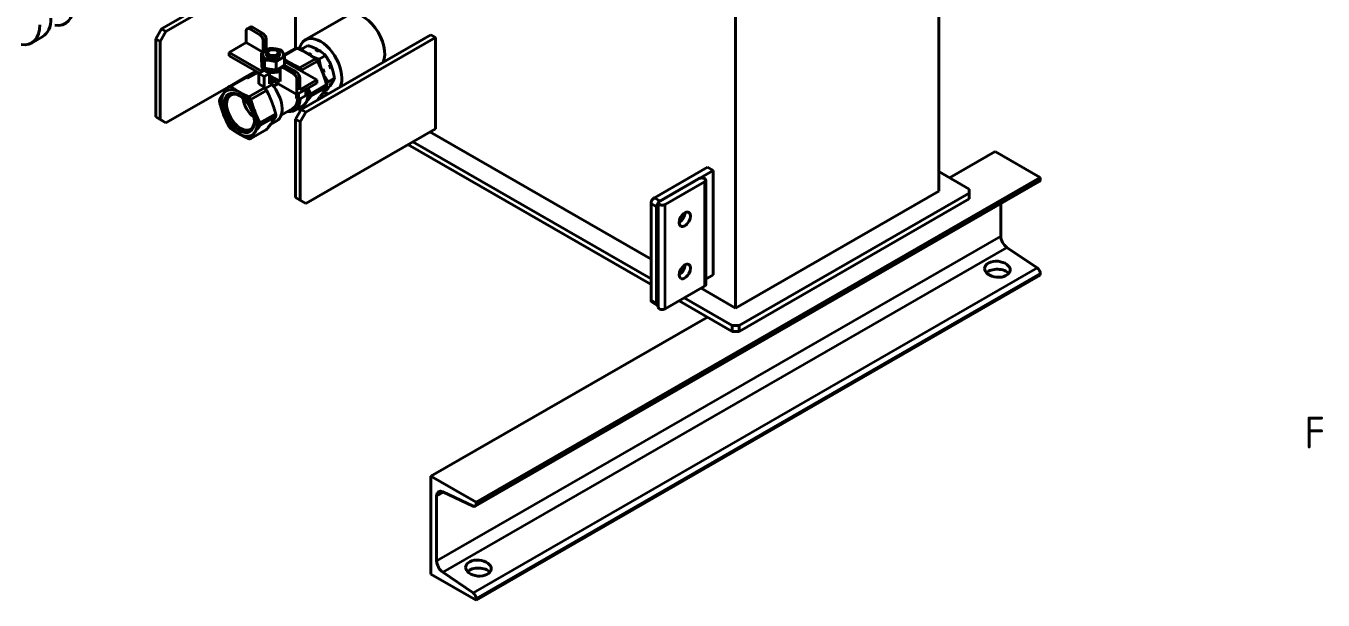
# Model space of a CAD drawing. Header units: millimetres. Extents: x 0 to 4205, y 0 to 2970.
# Drawn here: x 3708.5 to 4114.9, y 1989.4 to 2169.3 of the extents above; entities that cross this region are included whole.
import ezdxf

# ---------------------------------------------------------------- set-up
doc = ezdxf.new("R2010")
doc.units = ezdxf.units.MM
doc.header["$LTSCALE"] = 5
doc.layers.get('0').update_dxf_attribs({"color": 3, "lineweight": 25})
for name, color, linetype, lineweight in [('가시적인 것(ISO)', 3, 'Continuous', 40), ('가시적인 좁은 것(ISO)', 3, 'Continuous', 35), ('경계(ISO)', 7, 'Continuous', 25)]:
    doc.layers.add(name, color=color, linetype=linetype, lineweight=lineweight)
doc.styles.add('문자 텍스트_PSTEK_POSCO', font='isocp.shx')

# ---------------------------------------------------------------- blocks, each defined once
blk = doc.blocks.new('경계 Default Border')
at = {"layer": '경계(ISO)', "color": 2, "insert": (821.83, 407.375), "char_height": 2, "attachment_point": 7, "style": '문자 텍스트_PSTEK_POSCO'}
blk.add_mtext('F', dxfattribs=at)

msp = doc.modelspace()

# ---------------------------------------------------------------- linework, layer by layer
at = {"layer": '가시적인 것(ISO)'}
for p, q in [((3930.8746, 2080.934), (3930.8746, 2477.8981)), ((3994.5142, 2117.5816), (3994.5142, 2307.9131)), ((3791.5746, 2191.8096), (3750.9159, 2168.3958)), ((3792.9888, 2190.9952), (3752.3301, 2167.5814)), ((3792.9888, 2190.9952), (3792.9888, 2162.3811)), ((3809.4612, 2172.7048), (3796.0262, 2164.9681)), ((3750.9159, 2168.3958), (3749.1482, 2165.334)), ((3750.5624, 2164.5196), (3752.3301, 2167.5814)), ((3752.3301, 2167.5814), (3750.9159, 2168.3958)), ((3777.5385, 2164.1184), (3777.5385, 2167.7974)), ((3778.7345, 2168.9954), (3777.8506, 2168.4864)), ((3778.5992, 2168.4129), (3781.7811, 2166.5805)), ((3782.665, 2167.0895), (3779.483, 2168.9219)), ((3835.4152, 2166.5635), (3794.7565, 2143.1497)), ((3835.4152, 2166.5635), (3836.8294, 2165.7491)), ((3710.2019, 2163.9922), (3713.7375, 2166.0281)), ((3749.1482, 2165.334), (3750.5624, 2164.5196)), ((3749.1482, 2165.334), (3749.1482, 2140.8076)), ((3750.5624, 2139.9932), (3750.5624, 2164.5196)), ((3777.5385, 2164.1184), (3772.1998, 2161.0441)), ((3782.765, 2161.1086), (3777.5385, 2164.1184)), ((3782.8418, 2161.1608), (3782.8418, 2164.7434)), ((3783.7257, 2161.7087), (3783.7257, 2165.2524)), ((3789.3997, 2160.016), (3793.4892, 2162.3711)), ((3792.9888, 2162.3811), (3792.8741, 2162.315)), ((3796.8409, 2163.1846), (3794.8651, 2162.0468)), ((3836.8294, 2165.7491), (3796.1708, 2142.3353)), ((3836.8294, 2165.7491), (3836.8294, 2137.1349)), ((3772.1998, 2161.0441), (3782.5547, 2155.0811)), ((3772.1998, 2161.0441), (3772.1998, 2160.0221)), ((3781.6674, 2154.5701), (3772.1998, 2160.0221)), ((3782.2928, 2160.7742), (3782.2928, 2158.2148)), ((3783.2641, 2158.6867), (3783.2641, 2156.1274)), ((3783.9177, 2160.6655), (3783.9177, 2160.325)), ((3784.7703, 2161.6347), (3784.4981, 2161.4768)), ((3787.0651, 2161.6347), (3787.3374, 2161.4768)), ((3787.9177, 2160.6655), (3787.9177, 2160.325)), ((3792.8701, 2162.3143), (3789.2998, 2160.2584)), ((3789.5426, 2159.6555), (3789.5426, 2157.0962)), ((3799.1956, 2159.0849), (3794.2561, 2156.2405)), ((3794.8753, 2155.4706), (3799.8148, 2158.3151)), ((3796.9313, 2160.5938), (3797.1051, 2160.6938)), ((3797.9909, 2160.1917), (3797.7753, 2160.0675)), ((3799.5681, 2162.1122), (3799.2264, 2161.9154)), ((3799.2264, 2161.9154), (3800.1122, 2161.4133)), ((3800.1122, 2161.4133), (3800.4539, 2161.61)), ((3802.3521, 2160.0603), (3800.3763, 2158.9225)), ((3780.5462, 2155.2158), (3776.9642, 2153.1531)), ((3777.9224, 2153.0524), (3781.1127, 2154.8896)), ((3781.4629, 2154.4524), (3783.16, 2155.4297)), ((3783.16, 2153.4751), (3781.4629, 2154.4524)), ((3781.4629, 2151.1822), (3781.4629, 2154.4524)), ((3782.4177, 2157.5453), (3782.4177, 2156.7278)), ((3783.16, 2155.4297), (3784.8571, 2154.4524)), ((3784.8571, 2154.4524), (3783.16, 2153.4751)), ((3784.8571, 2151.1822), (3784.8571, 2154.4524)), ((3786.889, 2155.568), (3786.889, 2158.1274)), ((3788.1097, 2151.8822), (3788.1097, 2155.5611)), ((3789.3057, 2156.7592), (3788.4219, 2156.2502)), ((3789.1704, 2156.1767), (3792.3524, 2154.3443)), ((3789.4177, 2157.0056), (3789.4177, 2156.8068)), ((3799.6356, 2152.4115), (3789.5426, 2158.2237)), ((3793.2363, 2154.8533), (3790.0543, 2156.6856)), ((3801.1337, 2155.7037), (3801.4754, 2155.9005)), ((3801.9243, 2154.759), (3801.5826, 2154.5622)), ((3803.9385, 2157.3188), (3803.5968, 2157.122)), ((3803.5968, 2157.122), (3804.0456, 2155.9806)), ((3804.0456, 2155.9806), (3804.3873, 2156.1774)), ((3772.0183, 2150.3049), (3752.3301, 2138.9673)), ((3776.9601, 2153.1524), (3772.0206, 2150.3079)), ((3772.6398, 2150.3647), (3777.5793, 2153.2091)), ((3783.16, 2150.2049), (3781.4629, 2151.1822)), ((3783.16, 2150.2049), (3783.0136, 2150.1206)), ((3783.16, 2150.2049), (3783.16, 2153.4751)), ((3785.6601, 2150.945), (3783.4819, 2149.6907)), ((3784.8571, 2153.7553), (3788.1097, 2151.8822)), ((3793.413, 2147.8063), (3784.8571, 2152.7333)), ((3786.2038, 2151.9578), (3784.8571, 2151.1822)), ((3787.4565, 2151.2364), (3786.0737, 2150.4402)), ((3793.413, 2147.8063), (3793.413, 2152.5072)), ((3799.6356, 2151.3896), (3793.413, 2147.8063)), ((3794.2969, 2149.3372), (3794.2969, 2153.0162)), ((3794.2969, 2149.3372), (3799.6356, 2152.4115)), ((3802.668, 2150.9583), (3797.7285, 2148.1138)), ((3799.6356, 2152.4115), (3799.6356, 2151.3896)), ((3805.1447, 2152.9586), (3803.1689, 2151.8208)), ((3804.0767, 2151.3314), (3803.6397, 2150.6921)), ((3803.6397, 2150.6921), (3803.9814, 2150.8889)), ((3804.2083, 2150.9326), (3803.8457, 2150.7049)), ((3804.4184, 2151.5282), (3804.0767, 2151.3314)), ((3783.2857, 2149.923), (3778.3462, 2147.0786)), ((3778.9654, 2146.3087), (3783.9049, 2149.1532)), ((3793.307, 2146.576), (3793.8727, 2146.2502)), ((3793.8727, 2146.2502), (3793.8727, 2148.0709)), ((3793.8727, 2146.2502), (3794.3778, 2146.5411)), ((3796.1708, 2147.5736), (3796.1708, 2149.3943)), ((3797.7285, 2147.2872), (3802.668, 2150.1316)), ((3801.0852, 2147.7273), (3801.8955, 2147.2607)), ((3802.4261, 2148.9811), (3801.656, 2148.5376)), ((3788.4544, 2141.3367), (3792.1624, 2143.472)), ((3792.7132, 2142.866), (3795.2133, 2144.3057)), ((3794.7565, 2143.1497), (3792.9888, 2140.0878)), ((3794.403, 2139.2735), (3796.1708, 2142.3353)), ((3796.1708, 2142.3353), (3794.7565, 2143.1497)), ((3750.5624, 2139.9932), (3749.1482, 2140.8076)), ((3749.1482, 2140.8076), (3750.9159, 2139.7817)), ((3752.3301, 2138.9673), (3750.5624, 2139.9932)), ((3750.9159, 2139.7817), (3752.3301, 2138.9673)), ((3786.7581, 2141.7964), (3781.8186, 2138.9519)), ((3781.8186, 2138.1253), (3786.7581, 2140.9697)), ((3785.125, 2138.4963), (3787.1067, 2139.6375)), ((3792.9888, 2140.0878), (3794.403, 2139.2735)), ((3792.9888, 2140.0878), (3792.9888, 2115.5614)), ((3794.403, 2114.747), (3794.403, 2139.2735)), ((3783.9049, 2136.899), (3778.9654, 2134.0546)), ((3836.8294, 2137.1349), (3796.1708, 2113.7212)), ((3835.0548, 2136.113), (3904.3581, 2096.2039)), ((3828.1543, 2132.1393), (3904.3581, 2088.2564)), ((3904.3581, 2090.0959), (3829.7515, 2133.059)), ((4012.1919, 2129.994), (3997.8791, 2121.7518)), ((4012.1919, 2129.994), (4026.334, 2121.8501)), ((4026.334, 2121.8501), (3849.5573, 2020.0512)), ((3922.0358, 2125.0618), (3905.4188, 2115.4927)), ((3923.8035, 2124.0439), (3907.1865, 2114.4748)), ((3922.0358, 2125.0618), (3923.8035, 2124.0439)), ((3923.8035, 2124.0439), (3923.8035, 2091.342)), ((3994.5142, 2123.6896), (4004.0602, 2118.1924)), ((4026.334, 2121.8501), (4026.334, 2121.3227)), ((4026.0219, 2120.6336), (3849.2452, 2018.8346)), ((3907.0098, 2114.373), (3919.3841, 2121.4989)), ((3921.1519, 2120.4809), (3908.7775, 2113.355)), ((3921.518, 2088.288), (3921.518, 2120.9899)), ((4004.0602, 2118.1924), (4004.0602, 2116.9708)), ((3794.403, 2114.747), (3792.9888, 2115.5614)), ((3792.9888, 2115.5614), (3794.7565, 2114.5356)), ((3796.1708, 2113.7212), (3794.403, 2114.747)), ((3794.7565, 2114.5356), (3796.1708, 2113.7212)), ((3904.3581, 2083.4064), (3904.3581, 2113.6556)), ((3906.6436, 2113.864), (3906.6436, 2081.1621)), ((3930.8746, 2080.934), (3994.5142, 2117.5816)), ((4004.0602, 2116.9708), (3931.9353, 2075.4369)), ((3931.9353, 2073.5974), (4004.0602, 2115.1314)), ((4004.0602, 2116.9708), (4004.0602, 2115.1314)), ((4013.9597, 2113.6874), (4013.9597, 2103.4683)), ((3906.1259, 2112.6376), (3906.1259, 2082.3884)), ((4015.8961, 2099.9099), (4025.3658, 2093.4987)), ((4026.334, 2091.1921), (3849.5573, 1989.3931)), ((3923.8035, 2091.342), (3921.518, 2090.0258)), ((4026.334, 2091.7195), (4026.334, 2091.1921)), ((3908.7775, 2080.6531), (3921.1519, 2087.779)), ((3920.07, 2087.156), (3930.8746, 2080.934)), ((3906.438, 2081.6993), (3904.6702, 2082.7173)), ((3913.1695, 2083.1823), (3929.8139, 2073.5974)), ((3929.8139, 2075.4369), (3914.7667, 2084.102)), ((3922.0358, 2078.0766), (3835.4152, 2028.1951)), ((3931.9353, 2075.4369), (3929.8139, 2075.4369)), ((3929.8139, 2075.4369), (3929.8139, 2073.5974)), ((3929.8139, 2073.5974), (3931.9353, 2073.5974)), ((3931.9353, 2073.5974), (3931.9353, 2075.4369)), ((3835.4152, 2028.1951), (3835.4152, 1997.5371)), ((3849.5573, 2020.0512), (3835.4152, 2028.1951)), ((3837.183, 2001.6694), (3837.183, 2022.0268)), ((3839.1194, 2023.355), (3848.5891, 2018.8596)), ((3849.5573, 2019.5237), (3849.5573, 2020.0512)), ((3835.4152, 1997.5371), (3849.5573, 1989.3931)), ((3848.5891, 1991.6998), (3839.1194, 1998.1109)), ((3849.5573, 1989.3931), (3849.5573, 1989.9206))]:
    msp.add_line(p, q, dxfattribs=at)
for centre, major_axis, ratio, start_param, end_param in [((3714.5706, 2180.9324), (6.2379, -10.8323), 0.57809312, 5.8487867, 7.07051718), ((3707.4996, 2176.8604), (6.2379, -10.8323), 0.57809312, 0, 0.78733187), ((3814.202, 2164.4723), (-4.7408, 8.2325), 0.57809312, 3.53511223, 6.28318531), ((3703.964, 2174.8245), (6.2379, -10.8323), 0.57809312, 5.8487867, 7.07051718), ((3778.5992, 2167.1866), (-0.7485, 1.2999), 0.57809312, 5.49972085, 7.07051718), ((3779.483, 2167.6956), (-0.7485, 1.2999), 0.57809312, 5.49972085, 6.28318531), ((3781.7811, 2165.3542), (0.7485, -1.2999), 0.57809312, 0.78733187, 2.3581282), ((3782.665, 2165.8632), (-0.7485, 1.2999), 0.57809312, 3.92892453, 5.49972085), ((3796.3424, 2154.1876), (-4.4713, 7.7646), 0.57809312, 5.96686696, 6.07977229), ((3800.767, 2156.7355), (-4.7408, 8.2325), 0.57809312, 3.53511223, 6.87312003), ((3785.9177, 2160.325), (-3.25, 0), 0.5758617, 5.49778714, 6.54498469), ((3785.9177, 2160.325), (-3.25, 0), 0.5758617, 0.26179939, 1.30899694), ((3785.9177, 2160.325), (3.25, 0), 0.5758617, 1.30899694, 2.35619449), ((3785.9177, 2160.6655), (2, 0), 0.5758617, 2.36004704, 7.06473092), ((3785.9177, 2160.325), (2, 0), 0.5758617, 3.14159265, 6.28318531), ((3785.9177, 2160.325), (-3.25, 0), 0.5758617, 1.30899694, 2.35619449), ((3785.9177, 2160.325), (3.25, 0), 0.5758617, 0.26179939, 1.30899694), ((3785.9177, 2160.325), (3.25, 0), 0.5758617, 5.49778714, 6.54498469), ((3791.221, 2151.2384), (3.9923, -6.9327), 0.57809312, 2.3581282, 2.65936491), ((3797.585, 2154.9032), (3.3829, -5.8746), 0.57809312, 2.27335054, 2.45841206), ((3796.3424, 2154.1876), (4.4713, -7.7646), 0.57809312, 1.77807676, 1.89098209), ((3799.7063, 2156.1247), (-3.3829, 5.8746), 0.57809312, 5.4149432, 5.60000471), ((3800.0599, 2156.3283), (-3.3829, 5.8746), 0.57809312, 5.35692789, 5.6421575), ((3785.9177, 2157.5453), (-3.5, 0), 0.5758617, 6.14702365, 6.94941259), ((3785.9177, 2156.7278), (-3.5, 0), 0.5758617, 0, 2.24758735), ((3785.9177, 2157.5453), (-3.5, 0), 0.5758617, 0.83950418, 1.78942542), ((3785.9177, 2157.5453), (-3.5, 0), 0.5758617, 1.90179185, 2.28447089), ((3789.1704, 2154.9503), (-0.7485, 1.2999), 0.57809312, 5.49972085, 7.07051718), ((3785.9177, 2157.5453), (3.5, 0), 0.5758617, 5.78055546, 5.93401932), ((3790.0543, 2155.4593), (-0.7485, 1.2999), 0.57809312, 5.49972085, 6.28318531), ((3791.221, 2151.2384), (3.9923, -6.9327), 0.57809312, 1.95603982, 2.3581282), ((3792.3524, 2153.118), (0.7485, -1.2999), 0.57809312, 0.78733187, 2.3581282), ((3793.2363, 2153.6269), (-0.7485, 1.2999), 0.57809312, 3.92892453, 5.49972085), ((3791.4029, 2151.3431), (4.4713, -7.7646), 0.57809312, 1.77807676, 1.89098209), ((3797.2433, 2154.7064), (3.3829, -5.8746), 0.57809312, 1.41121451, 1.60517901), ((3797.2314, 2154.6996), (3.3829, -5.8746), 0.57809312, 1.08435323, 1.58607405), ((3797.585, 2154.9032), (3.3829, -5.8746), 0.57809312, 1.22615299, 1.41121451), ((3797.2433, 2154.7064), (3.3829, -5.8746), 0.57809312, 1.06602868, 1.22615299), ((3800.0599, 2156.3283), (-3.3829, 5.8746), 0.57809312, 4.27447128, 4.67260202), ((3799.7063, 2156.1247), (-3.3829, 5.8746), 0.57809312, 4.36774565, 4.55280716), ((3775.493, 2142.1812), (-4.4713, 7.7646), 0.57809312, 5.96686696, 6.07977229), ((3780.4325, 2145.0257), (-4.4713, 7.7646), 0.57809312, 5.96686696, 6.07977229), ((3783.1145, 2146.5702), (3.9923, -6.9327), 0.57809312, 0, 1.89136286), ((3796.3424, 2154.1876), (4.4713, -7.7646), 0.57809312, 0.73087921, 0.84378454), ((3799.7063, 2156.1247), (3.3829, -5.8746), 0.57809312, 0.17895544, 0.36401696), ((3800.0599, 2156.3283), (3.3829, -5.8746), 0.57809312, 0.16788162, 0.3775318), ((3775.493, 2142.1812), (-4.4713, 7.7646), 0.57809312, 0.73087921, 0.84378454), ((3775.3111, 2142.0765), (-3.9923, 6.9327), 0.57809312, 0.2637331, 1.31093065), ((3775.3111, 2142.0765), (-3.9923, 6.9327), 0.57809312, 5.49972085, 6.5469184), ((3775.7352, 2142.3207), (3.0734, -5.3371), 0.57809312, 2.40165165, 7.02312631), ((3775.3111, 2142.0765), (3.9923, -6.9327), 0.57809312, 1.31093065, 2.3581282), ((3780.6144, 2145.1305), (-2.9659, 5.1504), 0.57809312, 0.94125782, 2.20033484), ((3775.493, 2142.1812), (4.4713, -7.7646), 0.57809312, 1.77807676, 1.89098209), ((3780.4325, 2145.0257), (4.4713, -7.7646), 0.57809312, 1.77807676, 1.89098209), ((3788.7209, 2149.7987), (3.9923, -6.9327), 0.57809312, 5.8321585, 7.07051718), ((3788.5694, 2149.7114), (3.593, -6.2394), 0.57809312, 0, 0.71810019), ((3788.2158, 2149.5078), (-3.593, 6.2394), 0.57809312, 3.92892453, 4.15010243), ((3791.221, 2151.2384), (3.9923, -6.9327), 0.57809312, 0.2637331, 1.03733674), ((3791.4029, 2151.3431), (4.4713, -7.7646), 0.57809312, 0.73087921, 0.84378454), ((3800.767, 2156.7355), (4.7408, -8.2325), 0.57809312, 5.63147048, 5.88966573), ((3775.3111, 2142.0765), (3.9923, -6.9327), 0.57809312, 0.2637331, 1.31093065), ((3791.4029, 2151.3431), (4.4713, -7.7646), 0.57809312, 5.96686696, 6.07900013), ((3791.221, 2151.2384), (3.9923, -6.9327), 0.57809312, 0, 0.2637331), ((3775.3111, 2142.0765), (-3.9923, 6.9327), 0.57809312, 1.31093065, 2.3581282), ((3775.493, 2142.1812), (-4.4713, 7.7646), 0.57809312, 1.77807676, 1.89098209), ((3775.493, 2142.1812), (4.4713, -7.7646), 0.57809312, 0.73087921, 0.84378454), ((3780.4325, 2145.0257), (4.4713, -7.7646), 0.57809312, 0.73087921, 0.84378454), ((3775.3111, 2142.0765), (3.9923, -6.9327), 0.57809312, 5.49972085, 6.5469184), ((3775.493, 2142.1812), (4.4713, -7.7646), 0.57809312, 5.96686696, 6.07977229), ((3920.268, 2120.9899), (1.25, 0), 0.5758617, 5.49778714, 8.6393798), ((4025.2734, 2121.9335), (0.7485, -1.2999), 0.57809312, 0, 0.78733187), ((3905.4188, 2114.2664), (-0.7485, -1.2999), 0.57809312, 3.92505711, 5.49585344), ((3907.1865, 2113.2484), (0.7485, 1.2999), 0.57809312, 1.28331595, 2.35426078), ((3907.8936, 2113.864), (-1.25, 0), 0.5758617, 5.49778714, 8.6393798), ((3913.1969, 2109.7604), (-1.2476, -2.1665), 0.57809312, 0.7834719, 2.35812075), ((3913.1969, 2109.7604), (1.2476, 2.1665), 0.57809312, 3.92506456, 5.4997134), ((4016.081, 2102.2467), (1.4971, -2.5998), 0.57809312, 3.92892453, 5.41245439), ((3913.1969, 2093.4095), (-1.2476, -2.1665), 0.57809312, 0.7834719, 2.35812075), ((3913.1969, 2093.4095), (1.2476, 2.1665), 0.57809312, 3.92506456, 5.4997134), ((4025.2734, 2092.3303), (0.7485, -1.2999), 0.57809312, 0.78733187, 2.27086174), ((4012.899, 2090.7849), (-4, 0), 0.5758617, 3.59652053, 5.74417394), ((3920.268, 2088.288), (1.25, 0), 0.5758617, 5.49778714, 6.28318531), ((3905.4188, 2084.0172), (-0.7485, -1.2999), 0.57809312, 5.49585344, 6.28318531), ((3907.1865, 2082.9992), (-0.7485, -1.2999), 0.57809312, 5.49585344, 6.52931912), ((3907.8936, 2081.1621), (-1.25, 0), 0.5758617, 0, 2.35619449), ((3839.3043, 2020.8052), (-1.4971, 2.5998), 0.57809312, 5.58698731, 7.07051718), ((3848.4967, 2020.1345), (0.7485, -1.2999), 0.57809312, 5.58698731, 7.07051718), ((3839.3043, 2000.4478), (-1.4971, 2.5998), 0.57809312, 0.78733187, 2.27086174), ((3850.2644, 1997.1299), (-4, 0), 0.5758617, 3.59652053, 5.74417394), ((3848.4967, 1990.5314), (-0.7485, 1.2999), 0.57809312, 3.92892453, 5.41245439)]:
    msp.add_ellipse(centre, major_axis=major_axis, ratio=ratio, start_param=start_param, end_param=end_param, dxfattribs=at)
for centre, major_axis, ratio in [((3785.9177, 2160.979), (1.6165, 0), 0.5758617), ((3775.3111, 2142.0765), (3.3727, -5.8568), 0.57809312), ((3914.9647, 2108.7425), (-1.2476, -2.1665), 0.57809312), ((3914.9647, 2092.3915), (-1.2476, -2.1665), 0.57809312), ((4012.899, 2093.0798), (-3.9946, 0.3316), 0.62381899), ((3850.2644, 1999.4247), (-3.9946, 0.3316), 0.62381899)]:
    msp.add_ellipse(centre, major_axis=major_axis, ratio=ratio, dxfattribs=at)
for points, weights in [([(3793.4892, 2162.3711), (3795.1785, 2161.6078), (3796.5243, 2160.8327)], [1, 1.0295630141, 1]), ([(3796.8409, 2163.1846), (3798.4349, 2162.689), (3799.5681, 2162.1122)], [1.00007075032, 1.03163894694, 1.01059853484]), ([(3783.6196, 2161.6484), (3783.0038, 2161.2938), (3782.2928, 2160.7742)], [1, 1.04314139574, 1.01001874936]), ([(3782.2928, 2160.7742), (3782.5531, 2160.325), (3782.7785, 2159.8406)], [1.01001874936, 1.04314139574, 1]), ([(3782.7785, 2159.8406), (3783.0038, 2159.3562), (3783.2641, 2158.6867)], [1, 1.04314139574, 1.01001874936]), ([(3783.2641, 2158.6867), (3784.2354, 2158.647), (3785.0766, 2158.5172)], [1.01001874936, 1.04314139574, 1]), ([(3784.9464, 2162.3023), (3784.2354, 2162.003), (3783.6196, 2161.6484)], [1.01001874936, 1.04314139574, 1]), ([(3786.7589, 2162.1328), (3785.9177, 2162.2626), (3784.9464, 2162.3023)], [1, 1.04314139574, 1.01001874936]), ([(3785.0766, 2158.5172), (3785.9177, 2158.3874), (3786.889, 2158.1274)], [1, 1.04314139574, 1.01001874936]), ([(3788.5713, 2161.743), (3787.6, 2162.003), (3786.7589, 2162.1328)], [1.01001874936, 1.04314139574, 1]), ([(3786.889, 2158.1274), (3787.6, 2158.647), (3788.2158, 2159.0016)], [1.01001874936, 1.04314139574, 1]), ([(3788.2158, 2159.0016), (3788.8316, 2159.3562), (3789.5426, 2159.6555)], [1, 1.04314139574, 1.01001874936]), ([(3789.057, 2160.8094), (3788.8316, 2161.2938), (3788.5713, 2161.743)], [1, 1.04314139574, 1.01001874936]), ([(3789.5426, 2159.6555), (3789.2824, 2160.325), (3789.057, 2160.8094)], [1.01001874936, 1.04314139574, 1]), ([(3791.221, 2157.7788), (3790.3664, 2158.2709), (3789.5426, 2158.8269)], [1, 1.01857264702, 1.01380916084]), ([(3794.8651, 2162.0468), (3794.7627, 2161.9305), (3794.6653, 2161.8184)], [1.00007075032, 1.00332146198, 1.00601432784]), ([(3795.6374, 2161.323), (3795.2437, 2161.6566), (3794.8651, 2162.0468)], [1.01735774056, 1.01341309669, 1.00007075032]), ([(3796.5243, 2160.8327), (3797.8702, 2160.0577), (3799.1956, 2159.0849)], [1, 1.0295630141, 1]), ([(3800.3763, 2158.9225), (3799.2861, 2159.2614), (3798.4299, 2159.6298)], [1.00007075032, 1.02144848079, 1.01870048114]), ([(3799.8148, 2158.3151), (3800.7504, 2156.4765), (3801.4233, 2154.7414)], [1, 1.0295630141, 1]), ([(3801.1337, 2155.7037), (3800.646, 2157.123), (3800.3763, 2158.9225)], [1.01059853484, 1.03163894694, 1.00007075032]), ([(3800.4539, 2161.61), (3801.4723, 2160.9671), (3802.3521, 2160.0603)], [1.01059853484, 1.03163894694, 1.00007075032]), ([(3802.3521, 2160.0603), (3803.336, 2158.672), (3803.9385, 2157.3188)], [1.00007075032, 1.03163894694, 1.01059853484]), ([(3782.7785, 2157.0609), (3782.5531, 2157.5453), (3782.2928, 2158.2148)], [1, 1.04314139574, 1.01001874936]), ([(3783.2641, 2156.1274), (3783.0038, 2156.5766), (3782.7785, 2157.0609)], [1.01001874936, 1.04314139574, 1]), ([(3785.0766, 2155.7376), (3784.2354, 2155.8674), (3783.2641, 2156.1274)], [1, 1.04314139574, 1.01001874936]), ([(3786.889, 2155.568), (3785.9177, 2155.6078), (3785.0766, 2155.7376)], [1.01001874936, 1.04314139574, 1]), ([(3788.2158, 2156.222), (3787.6, 2155.8674), (3786.889, 2155.568)], [1, 1.04314139574, 1.01001874936]), ([(3789.5426, 2157.0962), (3788.8316, 2156.5766), (3788.2158, 2156.222)], [1.01001874936, 1.04314139574, 1]), ([(3794.2561, 2156.2405), (3792.5669, 2157.0037), (3791.221, 2157.7788)], [1, 1.0295630141, 1]), ([(3794.9829, 2155.0908), (3794.9289, 2155.2785), (3794.8753, 2155.4706)], [1.00490778905, 1.00270059516, 1]), ([(3801.4233, 2154.7414), (3802.0962, 2153.0063), (3802.668, 2150.9583)], [1, 1.0295630141, 1]), ([(3803.1689, 2151.8208), (3802.1851, 2153.209), (3801.5826, 2154.5622)], [1.00007075032, 1.03163894694, 1.01059853484]), ([(3804.3873, 2156.1774), (3804.875, 2154.7581), (3805.1447, 2152.9586)], [1.01059853484, 1.03163894694, 1.00007075032]), ([(3772.0206, 2150.3079), (3771.0851, 2149.1279), (3770.4121, 2148.1678)], [1, 1.0295630141, 1]), ([(3775.3111, 2148.6169), (3773.9653, 2149.3919), (3772.6398, 2150.3647)], [1, 1.0295630141, 1]), ([(3777.5793, 2153.2091), (3777.7535, 2153.1304), (3777.9224, 2153.0524)], [2.70379755074, 2.71967206274, 2.73399320319]), ([(3803.9814, 2150.8889), (3803.3934, 2150.0794), (3802.4261, 2148.9811)], [1.01059853484, 1.03163894694, 1.00007075032]), ([(3802.6082, 2151.1709), (3802.8677, 2151.4788), (3803.1689, 2151.8208)], [1.01442637908, 1.00969187883, 1.00007075032]), ([(3805.1447, 2152.9586), (3804.8917, 2152.2715), (3804.4184, 2151.5282)], [1.00007075032, 1.03163894694, 1.01059853484]), ([(3770.4121, 2148.1678), (3769.7392, 2147.2077), (3769.1674, 2146.2372)], [1, 1.0295630141, 1]), ([(3778.3462, 2147.0786), (3776.657, 2147.8418), (3775.3111, 2148.6169)], [1, 1.0295630141, 1]), ([(3780.2101, 2142.5255), (3779.5372, 2144.2606), (3778.9654, 2146.3087)], [1, 1.0295630141, 1]), ([(3783.0136, 2150.1206), (3783.1491, 2150.0234), (3783.2857, 2149.923)], [2.73399320319, 2.71967206274, 2.70379755074]), ([(3783.9049, 2149.1532), (3784.8405, 2147.3146), (3785.5134, 2145.5795)], [1, 1.0295630141, 1]), ([(3796.12, 2145.1471), (3796.7929, 2146.1071), (3797.7285, 2147.2872)], [1, 1.0295630141, 1]), ([(3797.7285, 2148.1138), (3797.2828, 2148.9897), (3796.9068, 2149.8182)], [1, 1.01386985073, 1.01472528022]), ([(3801.4233, 2148.201), (3800.7512, 2147.2421), (3799.8172, 2146.0639)], [1, 1.02952683138, 1.00007227687]), ([(3802.668, 2150.1316), (3802.0962, 2149.1611), (3801.4233, 2148.201)], [1, 1.0295630141, 1]), ([(3769.1674, 2145.4106), (3769.7392, 2143.3625), (3770.4121, 2141.6274)], [1, 1.0295630141, 1]), ([(3781.8186, 2138.9519), (3780.883, 2140.7904), (3780.2101, 2142.5255)], [1, 1.0295630141, 1]), ([(3785.5134, 2145.5795), (3786.1863, 2143.8444), (3786.7581, 2141.7964)], [1, 1.0295630141, 1]), ([(3793.682, 2143.4239), (3793.9617, 2143.2927), (3794.2561, 2143.1597)], [1.00834747135, 1.00502934093, 1]), ([(3794.8767, 2143.2189), (3795.4479, 2144.1881), (3796.12, 2145.1471)], [1.00007227687, 1.02952683138, 1]), ([(3770.4121, 2141.6274), (3771.0851, 2139.8923), (3772.0206, 2138.0538)], [1, 1.0295630141, 1]), ([(3780.2101, 2135.9852), (3780.883, 2136.9452), (3781.8186, 2138.1253)], [1, 1.0295630141, 1]), ([(3785.5134, 2139.0391), (3784.8405, 2138.0791), (3783.9049, 2136.899)], [1, 1.0295630141, 1]), ([(3786.7581, 2140.9697), (3786.1863, 2139.9992), (3785.5134, 2139.0391)], [1, 1.0295630141, 1]), ([(3772.6398, 2137.2839), (3773.9653, 2136.3111), (3775.3111, 2135.5361)], [1, 1.0295630141, 1]), ([(3775.3111, 2135.5361), (3776.657, 2134.7611), (3778.3462, 2133.9978)], [1, 1.0295630141, 1]), ([(3778.9654, 2134.0546), (3779.5372, 2135.0251), (3780.2101, 2135.9852)], [1, 1.0295630141, 1])]:
    msp.add_rational_spline(points, weights, degree=2, dxfattribs=at)
at = {"layer": '가시적인 좁은 것(ISO)'}
for p, q in [((3778.5992, 2168.4129), (3779.483, 2168.9219)), ((3782.665, 2167.0895), (3781.7811, 2166.5805)), ((3782.8418, 2164.7434), (3783.7257, 2165.2524)), ((3789.1704, 2156.1767), (3790.0543, 2156.6856)), ((3793.2363, 2154.8533), (3792.3524, 2154.3443)), ((3793.413, 2152.5072), (3794.2969, 2153.0162)), ((3794.3778, 2146.5411), (3796.1708, 2147.5736)), ((4026.334, 2121.3227), (3849.5573, 2019.5237)), ((3921.1519, 2120.4809), (3921.1519, 2087.779)), ((3904.3581, 2113.6556), (3906.1259, 2112.6376)), ((3907.1865, 2114.4748), (3905.4188, 2115.4927)), ((3908.7775, 2080.6531), (3908.7775, 2113.355)), ((4013.9597, 2103.4683), (3837.183, 2001.6694)), ((4015.8961, 2099.9099), (3839.1194, 1998.1109)), ((4025.3658, 2093.4987), (3848.5891, 1991.6998)), ((4026.334, 2091.7195), (3849.5573, 1989.9206)), ((3906.1259, 2082.3884), (3904.3581, 2083.4064)), ((3839.3222, 2023.2587), (3837.183, 2022.0268))]:
    msp.add_line(p, q, dxfattribs=at)

# ---------------------------------------------------------------- block references
at = {"xscale": 5, "yscale": 5, "zscale": 5}
msp.add_blockref('경계 Default Border', (0, 0), dxfattribs=at)

doc.saveas('drawing.dxf')
